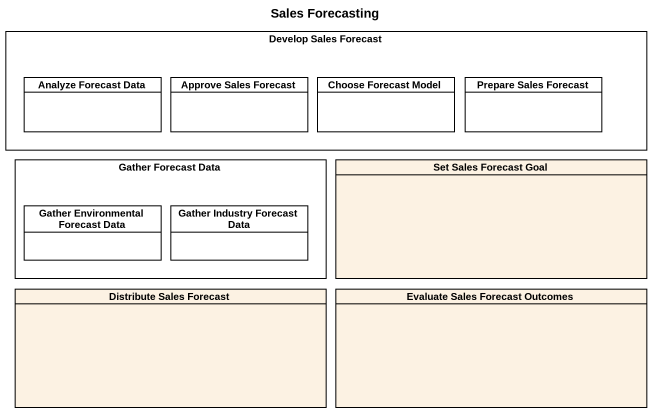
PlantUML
@startuml
title Sales Forecasting
hide circle
hide empty members
rectangle "Develop Sales Forecast" as Develop_Sales_Forecast {
  class "Analyze Forecast Data" as Analyze_Forecast_Data #FFFFFF
  class "Approve Sales Forecast" as Approve_Sales_Forecast #FFFFFF
  class "Choose Forecast Model" as Choose_Forecast_Model #FFFFFF
  class "Prepare Sales Forecast" as Prepare_Sales_Forecast #FFFFFF
}
rectangle "Gather Forecast Data" as Gather_Forecast_Data {
  class "Gather Environmental Forecast Data" as Gather_Environmental #FFFFFF
  class "Gather Industry Forecast Data" as Gather_Industry_Forecast #FFFFFF
}
class "Set Sales Forecast Goal" as Set_Sales_Forecast_Goal
class "Distribute Sales Forecast" as Distribute_Sales_Forecast
class "Evaluate Sales Forecast Outcomes" as Evaluate_Sales_Forecast
@enduml
